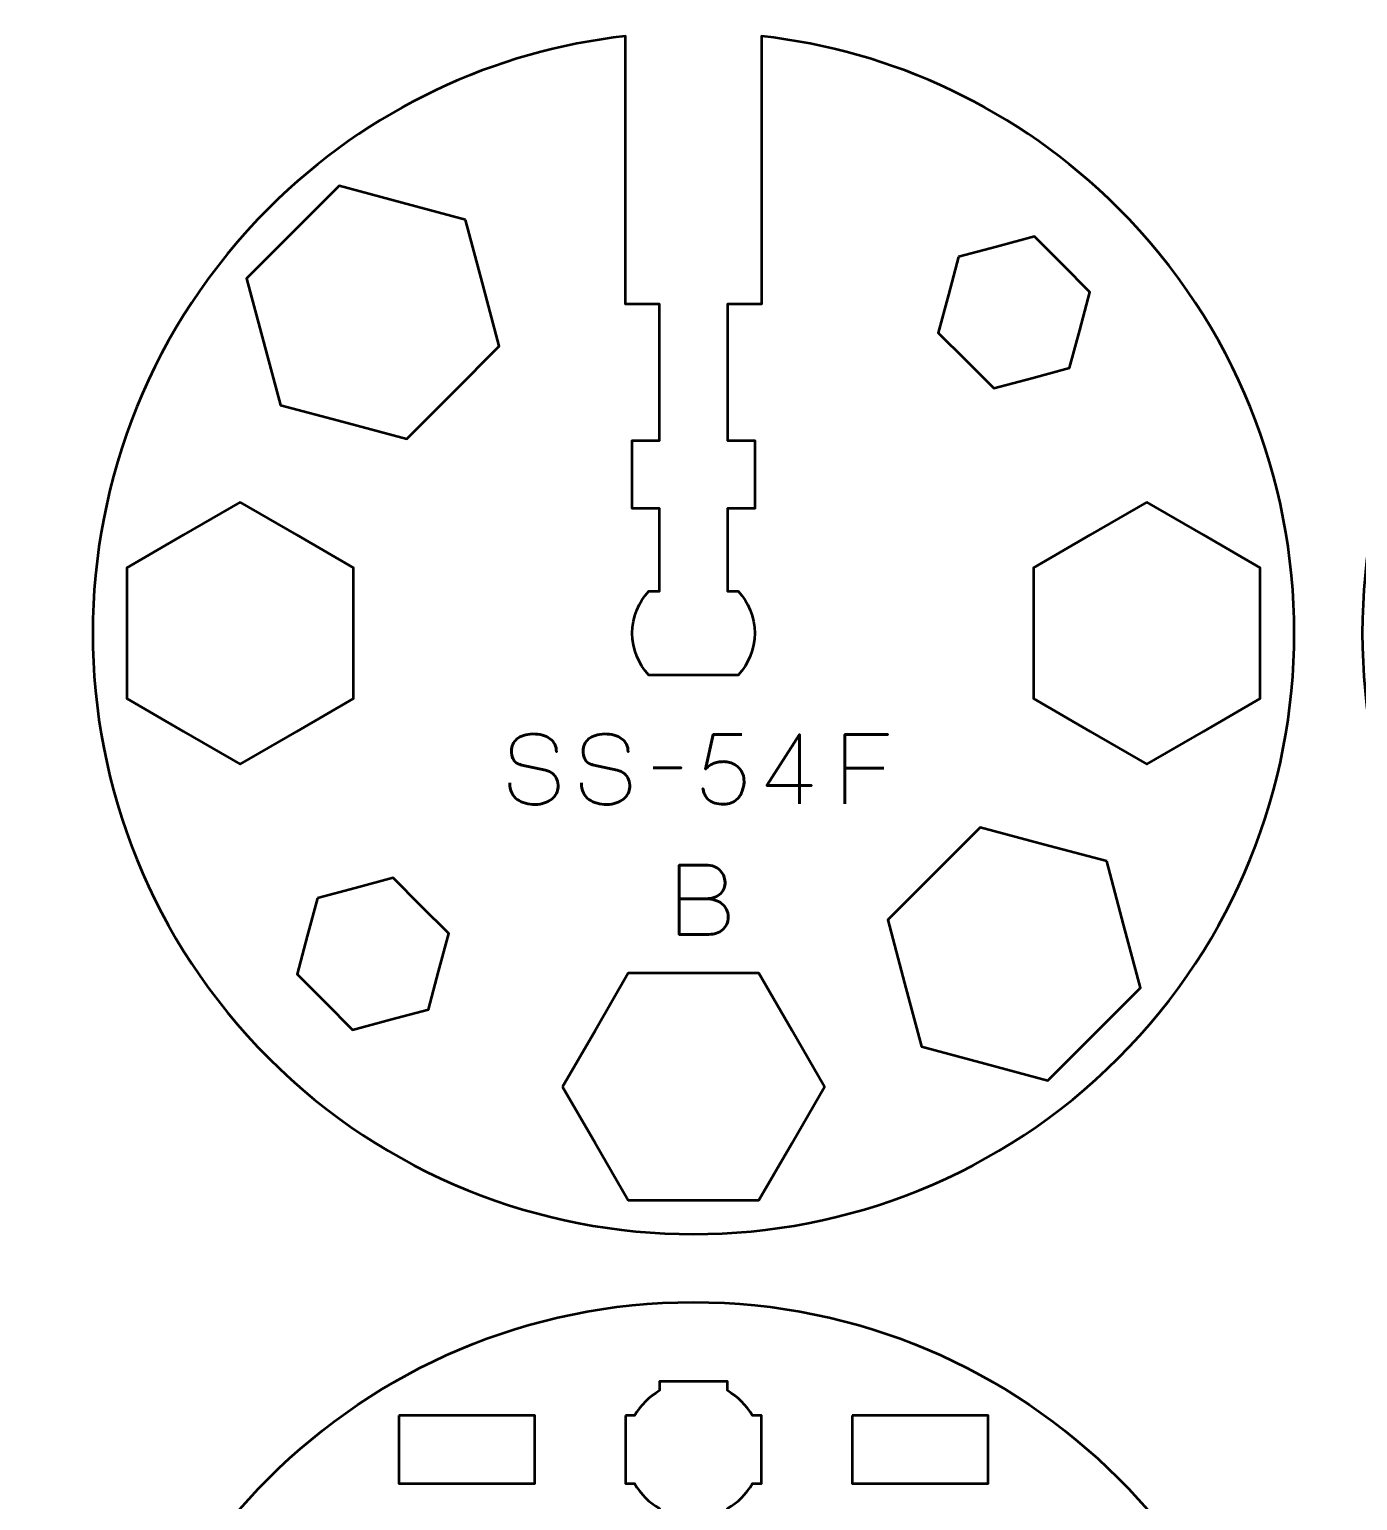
# Model space of a CAD drawing. Header units: centimetres. Extents: x -21 to 0, y -29.7 to 0.
# Drawn here: x -17.33 to -11.47, y -23.87 to -17.39 of the extents above; entities that cross this region are included whole.
import ezdxf

# ---------------------------------------------------------------- set-up
doc = ezdxf.new("R2010")
doc.units = ezdxf.units.CM
doc.header["$MEASUREMENT"] = 0
doc.layers.add('Layer 1', color=7, linetype='Continuous')

msp = doc.modelspace()

# ---------------------------------------------------------------- linework, layer by layer
at = {"layer": 'Layer 1', "color": 3, "lineweight": 53}
msp.add_ellipse((-14.40005, -25.64994), major_axis=(0, 2.65), ratio=1, dxfattribs=at)
at = {"layer": 'Layer 1', "color": 1, "lineweight": 53}
msp.add_open_spline([(-21.00003, -29.19995), (-21.00003, -29.19995), (-21.00003, -2.29992), (-21.00003, -2.29992), (-21.00003, -2.29992), (-21.00003, -2.21709), (-20.93286, -2.14992), (-20.85003, -2.14992), (-20.85003, -2.14992), (-20.7672, -2.14992), (-20.70003, -2.08275), (-20.70003, -1.99992), (-20.70003, -1.99992), (-20.70003, -1.91709), (-20.7672, -1.84992), (-20.85003, -1.84992), (-20.85003, -1.84992), (-20.93286, -1.84992), (-21.00003, -1.78275), (-21.00003, -1.69992), (-21.00003, -1.69992), (-21.00003, -1.61709), (-20.93286, -1.54992), (-20.85003, -1.54992), (-20.85003, -1.54992), (-20.7672, -1.54992), (-20.70003, -1.48275), (-20.70003, -1.39992), (-20.70003, -1.39992), (-20.70003, -1.31709), (-20.7672, -1.24992), (-20.85003, -1.24992), (-20.85003, -1.24992), (-20.93286, -1.24992), (-21.00003, -1.18275), (-21.00003, -1.09992), (-21.00003, -1.09992), (-21.00003, -1.09992), (-21.00003, -0.49992), (-21.00003, -0.49992), (-21.00003, -0.49992), (-21.00003, -0.22295), (-20.77694, 0.00004), (-20.49994, 0.00004), (-20.49994, 0.00004), (-20.49994, 0.00004), (-0.50008, 0.00004), (-0.50008, 0.00004), (-0.50008, 0.00004), (-0.22294, 0.00004), (0.00002, -0.22295), (0.00002, -0.49992), (0.00002, -0.49992), (0.00002, -0.49992), (0.00002, -29.19995), (0.00002, -29.19995), (0.00002, -29.19995), (0.00002, -29.47695), (-0.22294, -29.70004), (-0.50008, -29.70004), (-0.50008, -29.70004), (-0.50008, -29.70004), (-20.49994, -29.70004), (-20.49994, -29.70004), (-20.49994, -29.70004), (-20.77694, -29.70004), (-21.00003, -29.47695), (-21.00003, -29.19995)], degree=3, knots=[0, 0, 0, 0, 0.0588235, 0.0588235, 0.0588235, 0.0588235, 0.1176471, 0.1176471, 0.1176471, 0.1176471, 0.1764706, 0.1764706, 0.1764706, 0.1764706, 0.2352941, 0.2352941, 0.2352941, 0.2352941, 0.2941176, 0.2941176, 0.2941176, 0.2941176, 0.3529412, 0.3529412, 0.3529412, 0.3529412, 0.4117647, 0.4117647, 0.4117647, 0.4117647, 0.4705882, 0.4705882, 0.4705882, 0.4705882, 0.5294118, 0.5294118, 0.5294118, 0.5294118, 0.5882353, 0.5882353, 0.5882353, 0.5882353, 0.6470588, 0.6470588, 0.6470588, 0.6470588, 0.7058824, 0.7058824, 0.7058824, 0.7058824, 0.7647059, 0.7647059, 0.7647059, 0.7647059, 0.8235294, 0.8235294, 0.8235294, 0.8235294, 0.8823529, 0.8823529, 0.8823529, 0.8823529, 0.9411765, 0.9411765, 0.9411765, 0.9411765, 1, 1, 1, 1], dxfattribs=at)
at = {"layer": 'Layer 1', "color": 3, "lineweight": 53}
for points in [[(-16.27379, -18.17608), (-15.83286, -17.73515), (-15.27506, -17.48229), (-14.69999, -17.41718), (-14.69999, -17.41718), (-14.69999, -17.41718), (-14.69999, -18.59992), (-14.69999, -18.59992), (-14.69999, -18.59992), (-14.69999, -18.59992), (-14.54998, -18.59992), (-14.54998, -18.59992), (-14.54998, -18.59992), (-14.54998, -18.59992), (-14.54998, -19.19986), (-14.54998, -19.19986), (-14.54998, -19.19986), (-14.54998, -19.19986), (-14.66999, -19.19986), (-14.66999, -19.19986), (-14.66999, -19.19986), (-14.66999, -19.19986), (-14.66999, -19.49986), (-14.66999, -19.49986), (-14.66999, -19.49986), (-14.66999, -19.49986), (-14.54998, -19.49986), (-14.54998, -19.49986), (-14.54998, -19.49986), (-14.54998, -19.49986), (-14.54998, -19.86485), (-14.54998, -19.86485), (-14.54998, -19.86485), (-14.54998, -19.86485), (-14.59658, -19.86485), (-14.59658, -19.86485), (-14.59658, -19.86485), (-14.64208, -19.91318), (-14.66998, -19.97826), (-14.66998, -20.04986), (-14.66998, -20.04986), (-14.66998, -20.12145), (-14.64208, -20.18653), (-14.5966, -20.23485), (-14.5966, -20.23485), (-14.5966, -20.23485), (-14.20336, -20.23485), (-14.20336, -20.23485), (-14.20336, -20.23485), (-14.15788, -20.18653), (-14.12998, -20.12145), (-14.12998, -20.04986), (-14.12998, -20.04986), (-14.12998, -19.97826), (-14.15788, -19.91318), (-14.20338, -19.86485), (-14.20338, -19.86485), (-14.20338, -19.86485), (-14.24998, -19.86485), (-14.24998, -19.86485), (-14.24998, -19.86485), (-14.24998, -19.86485), (-14.24998, -19.49986), (-14.24998, -19.49986), (-14.24998, -19.49986), (-14.24998, -19.49986), (-14.12999, -19.49986), (-14.12999, -19.49986), (-14.12999, -19.49986), (-14.12999, -19.49986), (-14.12999, -19.19986), (-14.12999, -19.19986), (-14.12999, -19.19986), (-14.12999, -19.19986), (-14.24998, -19.19986), (-14.24998, -19.19986), (-14.24998, -19.19986), (-14.24998, -19.19986), (-14.24998, -18.59992), (-14.24998, -18.59992), (-14.24998, -18.59992), (-14.24998, -18.59992), (-14.09999, -18.59992), (-14.09999, -18.59992), (-14.09999, -18.59992), (-14.09999, -18.59992), (-14.09999, -17.41716), (-14.09999, -17.41716), (-14.09999, -17.41716), (-13.52491, -17.48224), (-12.96709, -17.73515), (-12.52613, -18.17611), (-12.52613, -18.17611), (-11.49143, -19.21081), (-11.49143, -20.88905), (-12.52613, -21.92375), (-12.52613, -21.92375), (-13.56086, -22.95848), (-15.23909, -22.95848), (-16.27379, -21.92378), (-16.27379, -21.92378), (-17.30852, -20.88905), (-17.30852, -19.21081), (-16.27379, -18.17608)], [(-10.67379, -18.17608), (-10.23286, -17.73515), (-9.67506, -17.48229), (-9.09999, -17.41718), (-9.09999, -17.41718), (-9.09999, -17.41718), (-9.09999, -18.59992), (-9.09999, -18.59992), (-9.09999, -18.59992), (-9.09999, -18.59992), (-8.94998, -18.59992), (-8.94998, -18.59992), (-8.94998, -18.59992), (-8.94998, -18.59992), (-8.94998, -19.19986), (-8.94998, -19.19986), (-8.94998, -19.19986), (-8.94998, -19.19986), (-9.06999, -19.19986), (-9.06999, -19.19986), (-9.06999, -19.19986), (-9.06999, -19.19986), (-9.06999, -19.49986), (-9.06999, -19.49986), (-9.06999, -19.49986), (-9.06999, -19.49986), (-8.94998, -19.49986), (-8.94998, -19.49986), (-8.94998, -19.49986), (-8.94998, -19.49986), (-8.94998, -19.86485), (-8.94998, -19.86485), (-8.94998, -19.86485), (-8.94998, -19.86485), (-8.99658, -19.86485), (-8.99658, -19.86485), (-8.99658, -19.86485), (-9.04208, -19.91318), (-9.06998, -19.97826), (-9.06998, -20.04986), (-9.06998, -20.04986), (-9.06998, -20.12145), (-9.04208, -20.18653), (-8.9966, -20.23485), (-8.9966, -20.23485), (-8.9966, -20.23485), (-8.60336, -20.23485), (-8.60336, -20.23485), (-8.60336, -20.23485), (-8.55788, -20.18653), (-8.52998, -20.12145), (-8.52998, -20.04986), (-8.52998, -20.04986), (-8.52998, -19.97826), (-8.55788, -19.91318), (-8.60338, -19.86485), (-8.60338, -19.86485), (-8.60338, -19.86485), (-8.64998, -19.86485), (-8.64998, -19.86485), (-8.64998, -19.86485), (-8.64998, -19.86485), (-8.64998, -19.49986), (-8.64998, -19.49986), (-8.64998, -19.49986), (-8.64998, -19.49986), (-8.52999, -19.49986), (-8.52999, -19.49986), (-8.52999, -19.49986), (-8.52999, -19.49986), (-8.52999, -19.19986), (-8.52999, -19.19986), (-8.52999, -19.19986), (-8.52999, -19.19986), (-8.64998, -19.19986), (-8.64998, -19.19986), (-8.64998, -19.19986), (-8.64998, -19.19986), (-8.64998, -18.59992), (-8.64998, -18.59992), (-8.64998, -18.59992), (-8.64998, -18.59992), (-8.49999, -18.59992), (-8.49999, -18.59992), (-8.49999, -18.59992), (-8.49999, -18.59992), (-8.49999, -17.41716), (-8.49999, -17.41716), (-8.49999, -17.41716), (-7.92491, -17.48224), (-7.36709, -17.73515), (-6.92613, -18.17611), (-6.92613, -18.17611), (-5.89143, -19.21081), (-5.89143, -20.88905), (-6.92613, -21.92375), (-6.92613, -21.92375), (-7.96086, -22.95848), (-9.63909, -22.95848), (-10.67379, -21.92378), (-10.67379, -21.92378), (-11.70852, -20.88905), (-11.70852, -19.21081), (-10.67379, -18.17608)]]:
    msp.add_open_spline(points, degree=3, knots=[0, 0, 0, 0, 0.0384615, 0.0384615, 0.0384615, 0.0384615, 0.0769231, 0.0769231, 0.0769231, 0.0769231, 0.1153846, 0.1153846, 0.1153846, 0.1153846, 0.1538462, 0.1538462, 0.1538462, 0.1538462, 0.1923077, 0.1923077, 0.1923077, 0.1923077, 0.2307692, 0.2307692, 0.2307692, 0.2307692, 0.2692308, 0.2692308, 0.2692308, 0.2692308, 0.3076923, 0.3076923, 0.3076923, 0.3076923, 0.3461538, 0.3461538, 0.3461538, 0.3461538, 0.3846154, 0.3846154, 0.3846154, 0.3846154, 0.4230769, 0.4230769, 0.4230769, 0.4230769, 0.4615385, 0.4615385, 0.4615385, 0.4615385, 0.5, 0.5, 0.5, 0.5, 0.5384615, 0.5384615, 0.5384615, 0.5384615, 0.5769231, 0.5769231, 0.5769231, 0.5769231, 0.6153846, 0.6153846, 0.6153846, 0.6153846, 0.6538462, 0.6538462, 0.6538462, 0.6538462, 0.6923077, 0.6923077, 0.6923077, 0.6923077, 0.7307692, 0.7307692, 0.7307692, 0.7307692, 0.7692308, 0.7692308, 0.7692308, 0.7692308, 0.8076923, 0.8076923, 0.8076923, 0.8076923, 0.8461538, 0.8461538, 0.8461538, 0.8461538, 0.8846154, 0.8846154, 0.8846154, 0.8846154, 0.9230769, 0.9230769, 0.9230769, 0.9230769, 0.9615385, 0.9615385, 0.9615385, 0.9615385, 1, 1, 1, 1], dxfattribs=at)
at = {"layer": 'Layer 1', "lineweight": 53}
for points, knots in [([(-15.40595, -18.22746), (-15.40595, -18.22746), (-15.33124, -18.5063), (-15.33124, -18.5063), (-15.33124, -18.5063), (-15.33124, -18.5063), (-15.25652, -18.78514), (-15.25652, -18.78514), (-15.25652, -18.78514), (-15.25652, -18.78514), (-15.46065, -18.98926), (-15.46065, -18.98926), (-15.46065, -18.98926), (-15.46065, -18.98926), (-15.66477, -19.19339), (-15.66477, -19.19339), (-15.66477, -19.19339), (-15.66477, -19.19339), (-15.94361, -19.11867), (-15.94361, -19.11867), (-15.94361, -19.11867), (-15.94361, -19.11867), (-16.22245, -19.04396), (-16.22245, -19.04396), (-16.22245, -19.04396), (-16.22245, -19.04396), (-16.29716, -18.76512), (-16.29716, -18.76512), (-16.29716, -18.76512), (-16.29716, -18.76512), (-16.37188, -18.48628), (-16.37188, -18.48628), (-16.37188, -18.48628), (-16.37188, -18.48628), (-16.16775, -18.28216), (-16.16775, -18.28216), (-16.16775, -18.28216), (-16.16775, -18.28216), (-15.96363, -18.07803), (-15.96363, -18.07803), (-15.96363, -18.07803), (-15.96363, -18.07803), (-15.68479, -18.15275), (-15.68479, -18.15275), (-15.68479, -18.15275), (-15.68479, -18.15275), (-15.40595, -18.22746), (-15.40595, -18.22746)], [0, 0, 0, 0, 0.0833333, 0.0833333, 0.0833333, 0.0833333, 0.1666667, 0.1666667, 0.1666667, 0.1666667, 0.25, 0.25, 0.25, 0.25, 0.3333333, 0.3333333, 0.3333333, 0.3333333, 0.4166667, 0.4166667, 0.4166667, 0.4166667, 0.5, 0.5, 0.5, 0.5, 0.5833333, 0.5833333, 0.5833333, 0.5833333, 0.6666667, 0.6666667, 0.6666667, 0.6666667, 0.75, 0.75, 0.75, 0.75, 0.8333333, 0.8333333, 0.8333333, 0.8333333, 0.9166667, 0.9166667, 0.9166667, 0.9166667, 1, 1, 1, 1]), ([(-13.23072, -18.39077), (-13.23072, -18.39077), (-13.06342, -18.34594), (-13.06342, -18.34594), (-13.06342, -18.34594), (-13.06342, -18.34594), (-12.89612, -18.30111), (-12.89612, -18.30111), (-12.89612, -18.30111), (-12.89612, -18.30111), (-12.77364, -18.42358), (-12.77364, -18.42358), (-12.77364, -18.42358), (-12.77364, -18.42358), (-12.65117, -18.54606), (-12.65117, -18.54606), (-12.65117, -18.54606), (-12.65117, -18.54606), (-12.696, -18.71336), (-12.696, -18.71336), (-12.696, -18.71336), (-12.696, -18.71336), (-12.74083, -18.88066), (-12.74083, -18.88066), (-12.74083, -18.88066), (-12.74083, -18.88066), (-12.90813, -18.92549), (-12.90813, -18.92549), (-12.90813, -18.92549), (-12.90813, -18.92549), (-13.07543, -18.97032), (-13.07543, -18.97032), (-13.07543, -18.97032), (-13.07543, -18.97032), (-13.19791, -18.84785), (-13.19791, -18.84785), (-13.19791, -18.84785), (-13.19791, -18.84785), (-13.32038, -18.72537), (-13.32038, -18.72537), (-13.32038, -18.72537), (-13.32038, -18.72537), (-13.27555, -18.55807), (-13.27555, -18.55807), (-13.27555, -18.55807), (-13.27555, -18.55807), (-13.23072, -18.39077), (-13.23072, -18.39077)], [0, 0, 0, 0, 0.0833333, 0.0833333, 0.0833333, 0.0833333, 0.1666667, 0.1666667, 0.1666667, 0.1666667, 0.25, 0.25, 0.25, 0.25, 0.3333333, 0.3333333, 0.3333333, 0.3333333, 0.4166667, 0.4166667, 0.4166667, 0.4166667, 0.5, 0.5, 0.5, 0.5, 0.5833333, 0.5833333, 0.5833333, 0.5833333, 0.6666667, 0.6666667, 0.6666667, 0.6666667, 0.75, 0.75, 0.75, 0.75, 0.8333333, 0.8333333, 0.8333333, 0.8333333, 0.9166667, 0.9166667, 0.9166667, 0.9166667, 1, 1, 1, 1]), ([(-16.39999, -19.47257), (-16.39999, -19.47257), (-16.14999, -19.61691), (-16.14999, -19.61691), (-16.14999, -19.61691), (-16.14999, -19.61691), (-15.89999, -19.76125), (-15.89999, -19.76125), (-15.89999, -19.76125), (-15.89999, -19.76125), (-15.89999, -20.04992), (-15.89999, -20.04992), (-15.89999, -20.04992), (-15.89999, -20.04992), (-15.89999, -20.3386), (-15.89999, -20.3386), (-15.89999, -20.3386), (-15.89999, -20.3386), (-16.14999, -20.48294), (-16.14999, -20.48294), (-16.14999, -20.48294), (-16.14999, -20.48294), (-16.39999, -20.62727), (-16.39999, -20.62727), (-16.39999, -20.62727), (-16.39999, -20.62727), (-16.64998, -20.48294), (-16.64998, -20.48294), (-16.64998, -20.48294), (-16.64998, -20.48294), (-16.89999, -20.3386), (-16.89999, -20.3386), (-16.89999, -20.3386), (-16.89999, -20.3386), (-16.89999, -20.04992), (-16.89999, -20.04992), (-16.89999, -20.04992), (-16.89999, -20.04992), (-16.89999, -19.76125), (-16.89999, -19.76125), (-16.89999, -19.76125), (-16.89999, -19.76125), (-16.64998, -19.61691), (-16.64998, -19.61691), (-16.64998, -19.61691), (-16.64998, -19.61691), (-16.39999, -19.47257), (-16.39999, -19.47257)], [0, 0, 0, 0, 0.0833333, 0.0833333, 0.0833333, 0.0833333, 0.1666667, 0.1666667, 0.1666667, 0.1666667, 0.25, 0.25, 0.25, 0.25, 0.3333333, 0.3333333, 0.3333333, 0.3333333, 0.4166667, 0.4166667, 0.4166667, 0.4166667, 0.5, 0.5, 0.5, 0.5, 0.5833333, 0.5833333, 0.5833333, 0.5833333, 0.6666667, 0.6666667, 0.6666667, 0.6666667, 0.75, 0.75, 0.75, 0.75, 0.8333333, 0.8333333, 0.8333333, 0.8333333, 0.9166667, 0.9166667, 0.9166667, 0.9166667, 1, 1, 1, 1]), ([(-12.39999, -19.47257), (-12.39999, -19.47257), (-12.14999, -19.61691), (-12.14999, -19.61691), (-12.14999, -19.61691), (-12.14999, -19.61691), (-11.89999, -19.76125), (-11.89999, -19.76125), (-11.89999, -19.76125), (-11.89999, -19.76125), (-11.89999, -20.04992), (-11.89999, -20.04992), (-11.89999, -20.04992), (-11.89999, -20.04992), (-11.89999, -20.3386), (-11.89999, -20.3386), (-11.89999, -20.3386), (-11.89999, -20.3386), (-12.14999, -20.48294), (-12.14999, -20.48294), (-12.14999, -20.48294), (-12.14999, -20.48294), (-12.39999, -20.62727), (-12.39999, -20.62727), (-12.39999, -20.62727), (-12.39999, -20.62727), (-12.64998, -20.48294), (-12.64998, -20.48294), (-12.64998, -20.48294), (-12.64998, -20.48294), (-12.89999, -20.3386), (-12.89999, -20.3386), (-12.89999, -20.3386), (-12.89999, -20.3386), (-12.89999, -20.04992), (-12.89999, -20.04992), (-12.89999, -20.04992), (-12.89999, -20.04992), (-12.89999, -19.76125), (-12.89999, -19.76125), (-12.89999, -19.76125), (-12.89999, -19.76125), (-12.64998, -19.61691), (-12.64998, -19.61691), (-12.64998, -19.61691), (-12.64998, -19.61691), (-12.39999, -19.47257), (-12.39999, -19.47257)], [0, 0, 0, 0, 0.0833333, 0.0833333, 0.0833333, 0.0833333, 0.1666667, 0.1666667, 0.1666667, 0.1666667, 0.25, 0.25, 0.25, 0.25, 0.3333333, 0.3333333, 0.3333333, 0.3333333, 0.4166667, 0.4166667, 0.4166667, 0.4166667, 0.5, 0.5, 0.5, 0.5, 0.5833333, 0.5833333, 0.5833333, 0.5833333, 0.6666667, 0.6666667, 0.6666667, 0.6666667, 0.75, 0.75, 0.75, 0.75, 0.8333333, 0.8333333, 0.8333333, 0.8333333, 0.9166667, 0.9166667, 0.9166667, 0.9166667, 1, 1, 1, 1]), ([(-12.57752, -21.05589), (-12.57752, -21.05589), (-12.50281, -21.33473), (-12.50281, -21.33473), (-12.50281, -21.33473), (-12.50281, -21.33473), (-12.42809, -21.61357), (-12.42809, -21.61357), (-12.42809, -21.61357), (-12.42809, -21.61357), (-12.63222, -21.81769), (-12.63222, -21.81769), (-12.63222, -21.81769), (-12.63222, -21.81769), (-12.83634, -22.02182), (-12.83634, -22.02182), (-12.83634, -22.02182), (-12.83634, -22.02182), (-13.11518, -21.9471), (-13.11518, -21.9471), (-13.11518, -21.9471), (-13.11518, -21.9471), (-13.39402, -21.87239), (-13.39402, -21.87239), (-13.39402, -21.87239), (-13.39402, -21.87239), (-13.46873, -21.59355), (-13.46873, -21.59355), (-13.46873, -21.59355), (-13.46873, -21.59355), (-13.54345, -21.31471), (-13.54345, -21.31471), (-13.54345, -21.31471), (-13.54345, -21.31471), (-13.33933, -21.11058), (-13.33933, -21.11058), (-13.33933, -21.11058), (-13.33933, -21.11058), (-13.1352, -20.90646), (-13.1352, -20.90646), (-13.1352, -20.90646), (-13.1352, -20.90646), (-12.85636, -20.98118), (-12.85636, -20.98118), (-12.85636, -20.98118), (-12.85636, -20.98118), (-12.57752, -21.05589), (-12.57752, -21.05589)], [0, 0, 0, 0, 0.0833333, 0.0833333, 0.0833333, 0.0833333, 0.1666667, 0.1666667, 0.1666667, 0.1666667, 0.25, 0.25, 0.25, 0.25, 0.3333333, 0.3333333, 0.3333333, 0.3333333, 0.4166667, 0.4166667, 0.4166667, 0.4166667, 0.5, 0.5, 0.5, 0.5, 0.5833333, 0.5833333, 0.5833333, 0.5833333, 0.6666667, 0.6666667, 0.6666667, 0.6666667, 0.75, 0.75, 0.75, 0.75, 0.8333333, 0.8333333, 0.8333333, 0.8333333, 0.9166667, 0.9166667, 0.9166667, 0.9166667, 1, 1, 1, 1]), ([(-16.05914, -21.21918), (-16.05914, -21.21918), (-15.89184, -21.17435), (-15.89184, -21.17435), (-15.89184, -21.17435), (-15.89184, -21.17435), (-15.72454, -21.12952), (-15.72454, -21.12952), (-15.72454, -21.12952), (-15.72454, -21.12952), (-15.60206, -21.25199), (-15.60206, -21.25199), (-15.60206, -21.25199), (-15.60206, -21.25199), (-15.47959, -21.37447), (-15.47959, -21.37447), (-15.47959, -21.37447), (-15.47959, -21.37447), (-15.52442, -21.54177), (-15.52442, -21.54177), (-15.52442, -21.54177), (-15.52442, -21.54177), (-15.56925, -21.70907), (-15.56925, -21.70907), (-15.56925, -21.70907), (-15.56925, -21.70907), (-15.73655, -21.7539), (-15.73655, -21.7539), (-15.73655, -21.7539), (-15.73655, -21.7539), (-15.90385, -21.79873), (-15.90385, -21.79873), (-15.90385, -21.79873), (-15.90385, -21.79873), (-16.02633, -21.67626), (-16.02633, -21.67626), (-16.02633, -21.67626), (-16.02633, -21.67626), (-16.1488, -21.55378), (-16.1488, -21.55378), (-16.1488, -21.55378), (-16.1488, -21.55378), (-16.10397, -21.38648), (-16.10397, -21.38648), (-16.10397, -21.38648), (-16.10397, -21.38648), (-16.05914, -21.21918), (-16.05914, -21.21918)], [0, 0, 0, 0, 0.0833333, 0.0833333, 0.0833333, 0.0833333, 0.1666667, 0.1666667, 0.1666667, 0.1666667, 0.25, 0.25, 0.25, 0.25, 0.3333333, 0.3333333, 0.3333333, 0.3333333, 0.4166667, 0.4166667, 0.4166667, 0.4166667, 0.5, 0.5, 0.5, 0.5, 0.5833333, 0.5833333, 0.5833333, 0.5833333, 0.6666667, 0.6666667, 0.6666667, 0.6666667, 0.75, 0.75, 0.75, 0.75, 0.8333333, 0.8333333, 0.8333333, 0.8333333, 0.9166667, 0.9166667, 0.9166667, 0.9166667, 1, 1, 1, 1]), ([(-14.97734, -22.04992), (-14.97734, -22.04992), (-14.833, -21.79993), (-14.833, -21.79993), (-14.833, -21.79993), (-14.833, -21.79993), (-14.68866, -21.54992), (-14.68866, -21.54992), (-14.68866, -21.54992), (-14.68866, -21.54992), (-14.39999, -21.54992), (-14.39999, -21.54992), (-14.39999, -21.54992), (-14.39999, -21.54992), (-14.11131, -21.54992), (-14.11131, -21.54992), (-14.11131, -21.54992), (-14.11131, -21.54992), (-13.96697, -21.79993), (-13.96697, -21.79993), (-13.96697, -21.79993), (-13.96697, -21.79993), (-13.82264, -22.04992), (-13.82264, -22.04992), (-13.82264, -22.04992), (-13.82264, -22.04992), (-13.96697, -22.29992), (-13.96697, -22.29992), (-13.96697, -22.29992), (-13.96697, -22.29992), (-14.11131, -22.54992), (-14.11131, -22.54992), (-14.11131, -22.54992), (-14.11131, -22.54992), (-14.39999, -22.54992), (-14.39999, -22.54992), (-14.39999, -22.54992), (-14.39999, -22.54992), (-14.68866, -22.54992), (-14.68866, -22.54992), (-14.68866, -22.54992), (-14.68866, -22.54992), (-14.833, -22.29992), (-14.833, -22.29992), (-14.833, -22.29992), (-14.833, -22.29992), (-14.97734, -22.04992), (-14.97734, -22.04992)], [0, 0, 0, 0, 0.0833333, 0.0833333, 0.0833333, 0.0833333, 0.1666667, 0.1666667, 0.1666667, 0.1666667, 0.25, 0.25, 0.25, 0.25, 0.3333333, 0.3333333, 0.3333333, 0.3333333, 0.4166667, 0.4166667, 0.4166667, 0.4166667, 0.5, 0.5, 0.5, 0.5, 0.5833333, 0.5833333, 0.5833333, 0.5833333, 0.6666667, 0.6666667, 0.6666667, 0.6666667, 0.75, 0.75, 0.75, 0.75, 0.8333333, 0.8333333, 0.8333333, 0.8333333, 0.9166667, 0.9166667, 0.9166667, 0.9166667, 1, 1, 1, 1]), ([(-14.70005, -23.49988), (-14.70005, -23.49988), (-14.65985, -23.49988), (-14.65985, -23.49988), (-14.65985, -23.49988), (-14.63352, -23.45436), (-14.59556, -23.41643), (-14.55005, -23.3901), (-14.55005, -23.3901), (-14.55005, -23.3901), (-14.55005, -23.34988), (-14.55005, -23.34988), (-14.55005, -23.34988), (-14.55005, -23.34988), (-14.25005, -23.34988), (-14.25005, -23.34988), (-14.25005, -23.34988), (-14.25005, -23.34988), (-14.25005, -23.39007), (-14.25005, -23.39007), (-14.25005, -23.39007), (-14.20452, -23.4164), (-14.16653, -23.45435), (-14.14017, -23.49988), (-14.14017, -23.49988), (-14.14017, -23.49988), (-14.10005, -23.49988), (-14.10005, -23.49988), (-14.10005, -23.49988), (-14.10005, -23.49988), (-14.10005, -23.6453), (-14.10005, -23.6453), (-14.10005, -23.6453), (-14.10005, -23.6453), (-14.09999, -23.64995), (-14.09999, -23.64995), (-14.09999, -23.64995), (-14.09999, -23.64995), (-14.10005, -23.65459), (-14.10005, -23.65459), (-14.10005, -23.65459), (-14.10005, -23.65459), (-14.10005, -23.79988), (-14.10005, -23.79988), (-14.10005, -23.79988), (-14.10005, -23.79988), (-14.14012, -23.79988), (-14.14012, -23.79988), (-14.14012, -23.79988), (-14.16647, -23.84545), (-14.20447, -23.88346), (-14.25005, -23.90982), (-14.25005, -23.90982), (-14.25005, -23.90982), (-14.25005, -23.94988), (-14.25005, -23.94988), (-14.25005, -23.94988), (-14.25005, -23.94988), (-14.39333, -23.94988), (-14.39333, -23.94988), (-14.39333, -23.94988), (-14.39333, -23.94988), (-14.4, -23.94996), (-14.4, -23.94996), (-14.4, -23.94996), (-14.4, -23.94996), (-14.40668, -23.94988), (-14.40668, -23.94988), (-14.40668, -23.94988), (-14.40668, -23.94988), (-14.55005, -23.94988), (-14.55005, -23.94988), (-14.55005, -23.94988), (-14.55005, -23.94988), (-14.55005, -23.90978), (-14.55005, -23.90978), (-14.55005, -23.90978), (-14.59559, -23.88342), (-14.63357, -23.84543), (-14.6599, -23.79988), (-14.6599, -23.79988), (-14.6599, -23.79988), (-14.70005, -23.79988), (-14.70005, -23.79988), (-14.70005, -23.79988), (-14.70005, -23.79988), (-14.70005, -23.49988), (-14.70005, -23.49988)], [0, 0, 0, 0, 0.0454545, 0.0454545, 0.0454545, 0.0454545, 0.0909091, 0.0909091, 0.0909091, 0.0909091, 0.1363636, 0.1363636, 0.1363636, 0.1363636, 0.1818182, 0.1818182, 0.1818182, 0.1818182, 0.2272727, 0.2272727, 0.2272727, 0.2272727, 0.2727273, 0.2727273, 0.2727273, 0.2727273, 0.3181818, 0.3181818, 0.3181818, 0.3181818, 0.3636364, 0.3636364, 0.3636364, 0.3636364, 0.4090909, 0.4090909, 0.4090909, 0.4090909, 0.4545455, 0.4545455, 0.4545455, 0.4545455, 0.5, 0.5, 0.5, 0.5, 0.5454545, 0.5454545, 0.5454545, 0.5454545, 0.5909091, 0.5909091, 0.5909091, 0.5909091, 0.6363636, 0.6363636, 0.6363636, 0.6363636, 0.6818182, 0.6818182, 0.6818182, 0.6818182, 0.7272727, 0.7272727, 0.7272727, 0.7272727, 0.7727273, 0.7727273, 0.7727273, 0.7727273, 0.8181818, 0.8181818, 0.8181818, 0.8181818, 0.8636364, 0.8636364, 0.8636364, 0.8636364, 0.9090909, 0.9090909, 0.9090909, 0.9090909, 0.9545455, 0.9545455, 0.9545455, 0.9545455, 1, 1, 1, 1]), ([(-15.70004, -23.49987), (-15.70004, -23.49987), (-15.10003, -23.49987), (-15.10003, -23.49987), (-15.10003, -23.49987), (-15.10003, -23.49987), (-15.10003, -23.79987), (-15.10003, -23.79987), (-15.10003, -23.79987), (-15.10003, -23.79987), (-15.70004, -23.79987), (-15.70004, -23.79987), (-15.70004, -23.79987), (-15.70004, -23.79987), (-15.70004, -23.49987), (-15.70004, -23.49987)], [0, 0, 0, 0, 0.25, 0.25, 0.25, 0.25, 0.5, 0.5, 0.5, 0.5, 0.75, 0.75, 0.75, 0.75, 1, 1, 1, 1]), ([(-13.69997, -23.49987), (-13.69997, -23.49987), (-13.09997, -23.49987), (-13.09997, -23.49987), (-13.09997, -23.49987), (-13.09997, -23.49987), (-13.09997, -23.79987), (-13.09997, -23.79987), (-13.09997, -23.79987), (-13.09997, -23.79987), (-13.69997, -23.79987), (-13.69997, -23.79987), (-13.69997, -23.79987), (-13.69997, -23.79987), (-13.69997, -23.49987), (-13.69997, -23.49987)], [0, 0, 0, 0, 0.25, 0.25, 0.25, 0.25, 0.5, 0.5, 0.5, 0.5, 0.75, 0.75, 0.75, 0.75, 1, 1, 1, 1])]:
    msp.add_open_spline(points, degree=3, knots=knots, dxfattribs=at)
at = {"layer": 'Layer 1', "color": 5, "lineweight": 53}
for points, knots in [([(-15.2107, -20.71048), (-15.21056, -20.72735), (-15.2076, -20.74181), (-15.20167, -20.75388), (-15.20167, -20.75388), (-15.19581, -20.76587), (-15.18763, -20.77568), (-15.17733, -20.7833), (-15.17733, -20.7833), (-15.16696, -20.79085), (-15.15503, -20.79642), (-15.14156, -20.80002), (-15.14156, -20.80002), (-15.12815, -20.80355), (-15.11376, -20.80531), (-15.09852, -20.80531), (-15.09852, -20.80531), (-15.08314, -20.80524), (-15.06931, -20.80298), (-15.05696, -20.79868), (-15.05696, -20.79868), (-15.04468, -20.79437), (-15.03417, -20.78859), (-15.02535, -20.78132), (-15.02535, -20.78132), (-15.0166, -20.77405), (-15.00983, -20.76594), (-15.00503, -20.75691), (-15.00503, -20.75691), (-15.00023, -20.74788), (-14.99769, -20.73864), (-14.99734, -20.72911), (-14.99734, -20.72911), (-14.99692, -20.71662), (-14.99875, -20.70519), (-15.00277, -20.69489), (-15.00277, -20.69489), (-15.0068, -20.68459), (-15.01301, -20.67598), (-15.0214, -20.66893), (-15.0214, -20.66893), (-15.02973, -20.66187), (-15.04024, -20.65693), (-15.0528, -20.65418), (-15.0528, -20.65418), (-15.0528, -20.65418), (-15.15651, -20.63174), (-15.15651, -20.63174), (-15.15651, -20.63174), (-15.16625, -20.6297), (-15.17465, -20.62624), (-15.18156, -20.62144), (-15.18156, -20.62144), (-15.18848, -20.61658), (-15.19384, -20.60987), (-15.19751, -20.60126), (-15.19751, -20.60126), (-15.20118, -20.59273), (-15.20308, -20.58186), (-15.20308, -20.56867), (-15.20308, -20.56867), (-15.20308, -20.55865), (-15.20103, -20.5492), (-15.19687, -20.54031), (-15.19687, -20.54031), (-15.19278, -20.53142), (-15.18671, -20.52358), (-15.17874, -20.51667), (-15.17874, -20.51667), (-15.17077, -20.50983), (-15.16089, -20.50446), (-15.14918, -20.50058), (-15.14918, -20.50058), (-15.13739, -20.49663), (-15.12392, -20.49466), (-15.10868, -20.49459), (-15.10868, -20.49459), (-15.09337, -20.49459), (-15.07933, -20.49635), (-15.06649, -20.49988), (-15.06649, -20.49988), (-15.05372, -20.50341), (-15.04264, -20.50849), (-15.03333, -20.51526), (-15.03333, -20.51526), (-15.02401, -20.52203), (-15.01682, -20.53036), (-15.01188, -20.54009), (-15.01188, -20.54009), (-15.00694, -20.5499), (-15.00461, -20.56112), (-15.00496, -20.57375), (-15.00496, -20.57375), (-15.00461, -20.56112), (-15.00694, -20.5499), (-15.01188, -20.54009), (-15.01188, -20.54009), (-15.01682, -20.53036), (-15.02401, -20.52203), (-15.03333, -20.51526), (-15.03333, -20.51526), (-15.04264, -20.50849), (-15.05372, -20.50341), (-15.06649, -20.49988), (-15.06649, -20.49988), (-15.07933, -20.49635), (-15.09337, -20.49459), (-15.10868, -20.49459), (-15.10868, -20.49459), (-15.12392, -20.49466), (-15.13739, -20.49663), (-15.14918, -20.50058), (-15.14918, -20.50058), (-15.16089, -20.50446), (-15.17077, -20.50983), (-15.17874, -20.51667), (-15.17874, -20.51667), (-15.18671, -20.52358), (-15.19278, -20.53142), (-15.19687, -20.54031), (-15.19687, -20.54031), (-15.20103, -20.5492), (-15.20308, -20.55865), (-15.20308, -20.56867), (-15.20308, -20.56867), (-15.20308, -20.58186), (-15.20125, -20.59273), (-15.19772, -20.60119), (-15.19772, -20.60119), (-15.19412, -20.60973), (-15.18883, -20.61636), (-15.18191, -20.62123), (-15.18191, -20.62123), (-15.175, -20.62603), (-15.16653, -20.62956), (-15.15651, -20.63174), (-15.15651, -20.63174), (-15.15651, -20.63174), (-15.0528, -20.65418), (-15.0528, -20.65418), (-15.0528, -20.65418), (-15.03996, -20.65693), (-15.02937, -20.66187), (-15.02105, -20.66893), (-15.02105, -20.66893), (-15.01265, -20.67598), (-15.00651, -20.68459), (-15.00256, -20.69489), (-15.00256, -20.69489), (-14.99868, -20.70519), (-14.99692, -20.71662), (-14.99734, -20.72911), (-14.99734, -20.72911), (-14.99769, -20.73864), (-15.00023, -20.74788), (-15.00503, -20.75691), (-15.00503, -20.75691), (-15.00983, -20.76594), (-15.0166, -20.77405), (-15.02535, -20.78132), (-15.02535, -20.78132), (-15.03417, -20.78859), (-15.04468, -20.79437), (-15.05696, -20.79868), (-15.05696, -20.79868), (-15.06931, -20.80298), (-15.08314, -20.80524), (-15.09852, -20.80531), (-15.09852, -20.80531), (-15.11376, -20.80531), (-15.12815, -20.80355), (-15.14156, -20.80002), (-15.14156, -20.80002), (-15.15503, -20.79642), (-15.16696, -20.79085), (-15.17733, -20.7833), (-15.17733, -20.7833), (-15.18763, -20.77568), (-15.19581, -20.76587), (-15.20167, -20.75388), (-15.20167, -20.75388), (-15.2076, -20.74181), (-15.21056, -20.72735), (-15.2107, -20.71048)], [0, 0, 0, 0, 0.0217391, 0.0217391, 0.0217391, 0.0217391, 0.0434783, 0.0434783, 0.0434783, 0.0434783, 0.0652174, 0.0652174, 0.0652174, 0.0652174, 0.0869565, 0.0869565, 0.0869565, 0.0869565, 0.1086957, 0.1086957, 0.1086957, 0.1086957, 0.1304348, 0.1304348, 0.1304348, 0.1304348, 0.1521739, 0.1521739, 0.1521739, 0.1521739, 0.173913, 0.173913, 0.173913, 0.173913, 0.1956522, 0.1956522, 0.1956522, 0.1956522, 0.2173913, 0.2173913, 0.2173913, 0.2173913, 0.2391304, 0.2391304, 0.2391304, 0.2391304, 0.2608696, 0.2608696, 0.2608696, 0.2608696, 0.2826087, 0.2826087, 0.2826087, 0.2826087, 0.3043478, 0.3043478, 0.3043478, 0.3043478, 0.326087, 0.326087, 0.326087, 0.326087, 0.3478261, 0.3478261, 0.3478261, 0.3478261, 0.3695652, 0.3695652, 0.3695652, 0.3695652, 0.3913043, 0.3913043, 0.3913043, 0.3913043, 0.4130435, 0.4130435, 0.4130435, 0.4130435, 0.4347826, 0.4347826, 0.4347826, 0.4347826, 0.4565217, 0.4565217, 0.4565217, 0.4565217, 0.4782609, 0.4782609, 0.4782609, 0.4782609, 0.5, 0.5, 0.5, 0.5, 0.5217391, 0.5217391, 0.5217391, 0.5217391, 0.5434783, 0.5434783, 0.5434783, 0.5434783, 0.5652174, 0.5652174, 0.5652174, 0.5652174, 0.5869565, 0.5869565, 0.5869565, 0.5869565, 0.6086957, 0.6086957, 0.6086957, 0.6086957, 0.6304348, 0.6304348, 0.6304348, 0.6304348, 0.6521739, 0.6521739, 0.6521739, 0.6521739, 0.673913, 0.673913, 0.673913, 0.673913, 0.6956522, 0.6956522, 0.6956522, 0.6956522, 0.7173913, 0.7173913, 0.7173913, 0.7173913, 0.7391304, 0.7391304, 0.7391304, 0.7391304, 0.7608696, 0.7608696, 0.7608696, 0.7608696, 0.7826087, 0.7826087, 0.7826087, 0.7826087, 0.8043478, 0.8043478, 0.8043478, 0.8043478, 0.826087, 0.826087, 0.826087, 0.826087, 0.8478261, 0.8478261, 0.8478261, 0.8478261, 0.8695652, 0.8695652, 0.8695652, 0.8695652, 0.8913043, 0.8913043, 0.8913043, 0.8913043, 0.9130435, 0.9130435, 0.9130435, 0.9130435, 0.9347826, 0.9347826, 0.9347826, 0.9347826, 0.9565217, 0.9565217, 0.9565217, 0.9565217, 0.9782609, 0.9782609, 0.9782609, 0.9782609, 1, 1, 1, 1]), ([(-14.89447, -20.71048), (-14.89433, -20.72735), (-14.89137, -20.74181), (-14.88544, -20.75388), (-14.88544, -20.75388), (-14.87958, -20.76587), (-14.8714, -20.77568), (-14.8611, -20.7833), (-14.8611, -20.7833), (-14.85073, -20.79085), (-14.8388, -20.79642), (-14.82533, -20.80002), (-14.82533, -20.80002), (-14.81192, -20.80355), (-14.79753, -20.80531), (-14.78229, -20.80531), (-14.78229, -20.80531), (-14.76691, -20.80524), (-14.75308, -20.80298), (-14.74073, -20.79868), (-14.74073, -20.79868), (-14.72845, -20.79437), (-14.71794, -20.78859), (-14.70912, -20.78132), (-14.70912, -20.78132), (-14.70037, -20.77405), (-14.6936, -20.76594), (-14.6888, -20.75691), (-14.6888, -20.75691), (-14.684, -20.74788), (-14.68146, -20.73864), (-14.68111, -20.72911), (-14.68111, -20.72911), (-14.68069, -20.71662), (-14.68252, -20.70519), (-14.68654, -20.69489), (-14.68654, -20.69489), (-14.69057, -20.68459), (-14.69678, -20.67598), (-14.70517, -20.66893), (-14.70517, -20.66893), (-14.7135, -20.66187), (-14.72401, -20.65693), (-14.73657, -20.65418), (-14.73657, -20.65418), (-14.73657, -20.65418), (-14.84028, -20.63174), (-14.84028, -20.63174), (-14.84028, -20.63174), (-14.85002, -20.6297), (-14.85842, -20.62624), (-14.86533, -20.62144), (-14.86533, -20.62144), (-14.87225, -20.61658), (-14.87761, -20.60987), (-14.88128, -20.60126), (-14.88128, -20.60126), (-14.88495, -20.59273), (-14.88685, -20.58186), (-14.88685, -20.56867), (-14.88685, -20.56867), (-14.88685, -20.55865), (-14.8848, -20.5492), (-14.88064, -20.54031), (-14.88064, -20.54031), (-14.87655, -20.53142), (-14.87048, -20.52358), (-14.86251, -20.51667), (-14.86251, -20.51667), (-14.85454, -20.50983), (-14.84466, -20.50446), (-14.83295, -20.50058), (-14.83295, -20.50058), (-14.82116, -20.49663), (-14.80769, -20.49466), (-14.79245, -20.49459), (-14.79245, -20.49459), (-14.77714, -20.49459), (-14.7631, -20.49635), (-14.75026, -20.49988), (-14.75026, -20.49988), (-14.73749, -20.50341), (-14.72641, -20.50849), (-14.7171, -20.51526), (-14.7171, -20.51526), (-14.70778, -20.52203), (-14.70059, -20.53036), (-14.69565, -20.54009), (-14.69565, -20.54009), (-14.69071, -20.5499), (-14.68838, -20.56112), (-14.68873, -20.57375), (-14.68873, -20.57375), (-14.68838, -20.56112), (-14.69071, -20.5499), (-14.69565, -20.54009), (-14.69565, -20.54009), (-14.70059, -20.53036), (-14.70778, -20.52203), (-14.7171, -20.51526), (-14.7171, -20.51526), (-14.72641, -20.50849), (-14.73749, -20.50341), (-14.75026, -20.49988), (-14.75026, -20.49988), (-14.7631, -20.49635), (-14.77714, -20.49459), (-14.79245, -20.49459), (-14.79245, -20.49459), (-14.80769, -20.49466), (-14.82116, -20.49663), (-14.83295, -20.50058), (-14.83295, -20.50058), (-14.84466, -20.50446), (-14.85454, -20.50983), (-14.86251, -20.51667), (-14.86251, -20.51667), (-14.87048, -20.52358), (-14.87655, -20.53142), (-14.88064, -20.54031), (-14.88064, -20.54031), (-14.8848, -20.5492), (-14.88685, -20.55865), (-14.88685, -20.56867), (-14.88685, -20.56867), (-14.88685, -20.58186), (-14.88502, -20.59273), (-14.88149, -20.60119), (-14.88149, -20.60119), (-14.87789, -20.60973), (-14.8726, -20.61636), (-14.86568, -20.62123), (-14.86568, -20.62123), (-14.85877, -20.62603), (-14.8503, -20.62956), (-14.84028, -20.63174), (-14.84028, -20.63174), (-14.84028, -20.63174), (-14.73657, -20.65418), (-14.73657, -20.65418), (-14.73657, -20.65418), (-14.72373, -20.65693), (-14.71314, -20.66187), (-14.70482, -20.66893), (-14.70482, -20.66893), (-14.69642, -20.67598), (-14.69028, -20.68459), (-14.68633, -20.69489), (-14.68633, -20.69489), (-14.68245, -20.70519), (-14.68069, -20.71662), (-14.68111, -20.72911), (-14.68111, -20.72911), (-14.68146, -20.73864), (-14.684, -20.74788), (-14.6888, -20.75691), (-14.6888, -20.75691), (-14.6936, -20.76594), (-14.70037, -20.77405), (-14.70912, -20.78132), (-14.70912, -20.78132), (-14.71794, -20.78859), (-14.72845, -20.79437), (-14.74073, -20.79868), (-14.74073, -20.79868), (-14.75308, -20.80298), (-14.76691, -20.80524), (-14.78229, -20.80531), (-14.78229, -20.80531), (-14.79753, -20.80531), (-14.81192, -20.80355), (-14.82533, -20.80002), (-14.82533, -20.80002), (-14.8388, -20.79642), (-14.85073, -20.79085), (-14.8611, -20.7833), (-14.8611, -20.7833), (-14.8714, -20.77568), (-14.87958, -20.76587), (-14.88544, -20.75388), (-14.88544, -20.75388), (-14.89137, -20.74181), (-14.89433, -20.72735), (-14.89447, -20.71048)], [0, 0, 0, 0, 0.0217391, 0.0217391, 0.0217391, 0.0217391, 0.0434783, 0.0434783, 0.0434783, 0.0434783, 0.0652174, 0.0652174, 0.0652174, 0.0652174, 0.0869565, 0.0869565, 0.0869565, 0.0869565, 0.1086957, 0.1086957, 0.1086957, 0.1086957, 0.1304348, 0.1304348, 0.1304348, 0.1304348, 0.1521739, 0.1521739, 0.1521739, 0.1521739, 0.173913, 0.173913, 0.173913, 0.173913, 0.1956522, 0.1956522, 0.1956522, 0.1956522, 0.2173913, 0.2173913, 0.2173913, 0.2173913, 0.2391304, 0.2391304, 0.2391304, 0.2391304, 0.2608696, 0.2608696, 0.2608696, 0.2608696, 0.2826087, 0.2826087, 0.2826087, 0.2826087, 0.3043478, 0.3043478, 0.3043478, 0.3043478, 0.326087, 0.326087, 0.326087, 0.326087, 0.3478261, 0.3478261, 0.3478261, 0.3478261, 0.3695652, 0.3695652, 0.3695652, 0.3695652, 0.3913043, 0.3913043, 0.3913043, 0.3913043, 0.4130435, 0.4130435, 0.4130435, 0.4130435, 0.4347826, 0.4347826, 0.4347826, 0.4347826, 0.4565217, 0.4565217, 0.4565217, 0.4565217, 0.4782609, 0.4782609, 0.4782609, 0.4782609, 0.5, 0.5, 0.5, 0.5, 0.5217391, 0.5217391, 0.5217391, 0.5217391, 0.5434783, 0.5434783, 0.5434783, 0.5434783, 0.5652174, 0.5652174, 0.5652174, 0.5652174, 0.5869565, 0.5869565, 0.5869565, 0.5869565, 0.6086957, 0.6086957, 0.6086957, 0.6086957, 0.6304348, 0.6304348, 0.6304348, 0.6304348, 0.6521739, 0.6521739, 0.6521739, 0.6521739, 0.673913, 0.673913, 0.673913, 0.673913, 0.6956522, 0.6956522, 0.6956522, 0.6956522, 0.7173913, 0.7173913, 0.7173913, 0.7173913, 0.7391304, 0.7391304, 0.7391304, 0.7391304, 0.7608696, 0.7608696, 0.7608696, 0.7608696, 0.7826087, 0.7826087, 0.7826087, 0.7826087, 0.8043478, 0.8043478, 0.8043478, 0.8043478, 0.826087, 0.826087, 0.826087, 0.826087, 0.8478261, 0.8478261, 0.8478261, 0.8478261, 0.8695652, 0.8695652, 0.8695652, 0.8695652, 0.8913043, 0.8913043, 0.8913043, 0.8913043, 0.9130435, 0.9130435, 0.9130435, 0.9130435, 0.9347826, 0.9347826, 0.9347826, 0.9347826, 0.9565217, 0.9565217, 0.9565217, 0.9565217, 0.9782609, 0.9782609, 0.9782609, 0.9782609, 1, 1, 1, 1]), ([(-14.18666, -20.49755), (-14.18666, -20.49755), (-14.31366, -20.49755), (-14.31366, -20.49755), (-14.31366, -20.49755), (-14.31366, -20.49755), (-14.34753, -20.6491), (-14.34753, -20.6491), (-14.34753, -20.6491), (-14.3416, -20.64402), (-14.33596, -20.63944), (-14.33052, -20.63541), (-14.33052, -20.63541), (-14.32516, -20.63139), (-14.31952, -20.62801), (-14.31352, -20.62518), (-14.31352, -20.62518), (-14.30759, -20.62236), (-14.30082, -20.62024), (-14.2932, -20.61876), (-14.2932, -20.61876), (-14.28565, -20.61728), (-14.27662, -20.6165), (-14.26625, -20.6165), (-14.26625, -20.6165), (-14.25778, -20.6165), (-14.24931, -20.61763), (-14.24085, -20.61996), (-14.24085, -20.61996), (-14.23238, -20.62222), (-14.22434, -20.62568), (-14.21672, -20.63026), (-14.21672, -20.63026), (-14.20903, -20.63492), (-14.20225, -20.64071), (-14.19633, -20.64769), (-14.19633, -20.64769), (-14.19033, -20.65468), (-14.1856, -20.66286), (-14.18222, -20.67224), (-14.18222, -20.67224), (-14.17876, -20.68163), (-14.177, -20.69228), (-14.17693, -20.70413), (-14.17693, -20.70413), (-14.17685, -20.70851), (-14.17735, -20.71401), (-14.17834, -20.7205), (-14.17834, -20.7205), (-14.17925, -20.72699), (-14.18095, -20.73405), (-14.18335, -20.74153), (-14.18335, -20.74153), (-14.18574, -20.74901), (-14.18913, -20.75642), (-14.19343, -20.76375), (-14.19343, -20.76375), (-14.19774, -20.77109), (-14.20324, -20.77779), (-14.20987, -20.78386), (-14.20987, -20.78386), (-14.21651, -20.78993), (-14.22455, -20.7948), (-14.23393, -20.79847), (-14.23393, -20.79847), (-14.24339, -20.80206), (-14.25447, -20.80397), (-14.26709, -20.80404), (-14.26709, -20.80404), (-14.28219, -20.80397), (-14.29489, -20.80235), (-14.30519, -20.79931), (-14.30519, -20.79931), (-14.3155, -20.79621), (-14.32389, -20.79219), (-14.33038, -20.78711), (-14.33038, -20.78711), (-14.33694, -20.78203), (-14.34202, -20.77645), (-14.34569, -20.77039), (-14.34569, -20.77039), (-14.34936, -20.76432), (-14.35211, -20.75825), (-14.35395, -20.75218), (-14.35395, -20.75218), (-14.35578, -20.74611), (-14.35719, -20.74054), (-14.35811, -20.73546), (-14.35811, -20.73546), (-14.35719, -20.74054), (-14.35578, -20.74611), (-14.35395, -20.75218), (-14.35395, -20.75218), (-14.35211, -20.75825), (-14.34936, -20.76432), (-14.34569, -20.77039), (-14.34569, -20.77039), (-14.34202, -20.77645), (-14.33694, -20.78203), (-14.33038, -20.78711), (-14.33038, -20.78711), (-14.32389, -20.79219), (-14.3155, -20.79621), (-14.30519, -20.79931), (-14.30519, -20.79931), (-14.29489, -20.80235), (-14.28219, -20.80397), (-14.26709, -20.80404), (-14.26709, -20.80404), (-14.25447, -20.80397), (-14.24339, -20.80206), (-14.23393, -20.79847), (-14.23393, -20.79847), (-14.22455, -20.7948), (-14.21651, -20.78993), (-14.20987, -20.78386), (-14.20987, -20.78386), (-14.20324, -20.77779), (-14.19774, -20.77109), (-14.19343, -20.76375), (-14.19343, -20.76375), (-14.18913, -20.75642), (-14.18574, -20.74901), (-14.18335, -20.74153), (-14.18335, -20.74153), (-14.18095, -20.73405), (-14.17925, -20.72699), (-14.17834, -20.7205), (-14.17834, -20.7205), (-14.17735, -20.71401), (-14.17685, -20.70851), (-14.17693, -20.70413), (-14.17693, -20.70413), (-14.177, -20.69228), (-14.17876, -20.68163), (-14.18222, -20.67224), (-14.18222, -20.67224), (-14.1856, -20.66286), (-14.19033, -20.65468), (-14.19633, -20.64769), (-14.19633, -20.64769), (-14.20225, -20.64071), (-14.20903, -20.63492), (-14.21672, -20.63026), (-14.21672, -20.63026), (-14.22434, -20.62568), (-14.23238, -20.62222), (-14.24085, -20.61996), (-14.24085, -20.61996), (-14.24931, -20.61763), (-14.25778, -20.6165), (-14.26625, -20.6165), (-14.26625, -20.6165), (-14.27662, -20.6165), (-14.28565, -20.61728), (-14.2932, -20.61876), (-14.2932, -20.61876), (-14.30082, -20.62024), (-14.30759, -20.62236), (-14.31352, -20.62518), (-14.31352, -20.62518), (-14.31952, -20.62801), (-14.32516, -20.63139), (-14.33052, -20.63541), (-14.33052, -20.63541), (-14.33596, -20.63944), (-14.3416, -20.64402), (-14.34753, -20.6491), (-14.34753, -20.6491), (-14.34753, -20.6491), (-14.31366, -20.49755), (-14.31366, -20.49755), (-14.31366, -20.49755), (-14.31366, -20.49755), (-14.18666, -20.49755), (-14.18666, -20.49755)], [0, 0, 0, 0, 0.0227273, 0.0227273, 0.0227273, 0.0227273, 0.0454545, 0.0454545, 0.0454545, 0.0454545, 0.0681818, 0.0681818, 0.0681818, 0.0681818, 0.0909091, 0.0909091, 0.0909091, 0.0909091, 0.1136364, 0.1136364, 0.1136364, 0.1136364, 0.1363636, 0.1363636, 0.1363636, 0.1363636, 0.1590909, 0.1590909, 0.1590909, 0.1590909, 0.1818182, 0.1818182, 0.1818182, 0.1818182, 0.2045455, 0.2045455, 0.2045455, 0.2045455, 0.2272727, 0.2272727, 0.2272727, 0.2272727, 0.25, 0.25, 0.25, 0.25, 0.2727273, 0.2727273, 0.2727273, 0.2727273, 0.2954545, 0.2954545, 0.2954545, 0.2954545, 0.3181818, 0.3181818, 0.3181818, 0.3181818, 0.3409091, 0.3409091, 0.3409091, 0.3409091, 0.3636364, 0.3636364, 0.3636364, 0.3636364, 0.3863636, 0.3863636, 0.3863636, 0.3863636, 0.4090909, 0.4090909, 0.4090909, 0.4090909, 0.4318182, 0.4318182, 0.4318182, 0.4318182, 0.4545455, 0.4545455, 0.4545455, 0.4545455, 0.4772727, 0.4772727, 0.4772727, 0.4772727, 0.5, 0.5, 0.5, 0.5, 0.5227273, 0.5227273, 0.5227273, 0.5227273, 0.5454545, 0.5454545, 0.5454545, 0.5454545, 0.5681818, 0.5681818, 0.5681818, 0.5681818, 0.5909091, 0.5909091, 0.5909091, 0.5909091, 0.6136364, 0.6136364, 0.6136364, 0.6136364, 0.6363636, 0.6363636, 0.6363636, 0.6363636, 0.6590909, 0.6590909, 0.6590909, 0.6590909, 0.6818182, 0.6818182, 0.6818182, 0.6818182, 0.7045455, 0.7045455, 0.7045455, 0.7045455, 0.7272727, 0.7272727, 0.7272727, 0.7272727, 0.75, 0.75, 0.75, 0.75, 0.7727273, 0.7727273, 0.7727273, 0.7727273, 0.7954545, 0.7954545, 0.7954545, 0.7954545, 0.8181818, 0.8181818, 0.8181818, 0.8181818, 0.8409091, 0.8409091, 0.8409091, 0.8409091, 0.8636364, 0.8636364, 0.8636364, 0.8636364, 0.8863636, 0.8863636, 0.8863636, 0.8863636, 0.9090909, 0.9090909, 0.9090909, 0.9090909, 0.9318182, 0.9318182, 0.9318182, 0.9318182, 0.9545455, 0.9545455, 0.9545455, 0.9545455, 0.9772727, 0.9772727, 0.9772727, 0.9772727, 1, 1, 1, 1]), ([(-13.93309, -20.80277), (-13.93309, -20.80277), (-13.93309, -20.49755), (-13.93309, -20.49755), (-13.93309, -20.49755), (-13.93309, -20.49755), (-14.07702, -20.72149), (-14.07702, -20.72149), (-14.07702, -20.72149), (-14.07702, -20.72149), (-13.8789, -20.72149), (-13.8789, -20.72149), (-13.8789, -20.72149), (-13.8789, -20.72149), (-14.07702, -20.72149), (-14.07702, -20.72149), (-14.07702, -20.72149), (-14.07702, -20.72149), (-13.93309, -20.49755), (-13.93309, -20.49755), (-13.93309, -20.49755), (-13.93309, -20.49755), (-13.93309, -20.80277), (-13.93309, -20.80277)], [0, 0, 0, 0, 0.1666667, 0.1666667, 0.1666667, 0.1666667, 0.3333333, 0.3333333, 0.3333333, 0.3333333, 0.5, 0.5, 0.5, 0.5, 0.6666667, 0.6666667, 0.6666667, 0.6666667, 0.8333333, 0.8333333, 0.8333333, 0.8333333, 1, 1, 1, 1]), ([(-13.73243, -20.80277), (-13.73243, -20.80277), (-13.73243, -20.49755), (-13.73243, -20.49755), (-13.73243, -20.49755), (-13.73243, -20.49755), (-13.5432, -20.49755), (-13.5432, -20.49755), (-13.5432, -20.49755), (-13.5432, -20.49755), (-13.73243, -20.49755), (-13.73243, -20.49755), (-13.73243, -20.49755), (-13.73243, -20.49755), (-13.73243, -20.80277), (-13.73243, -20.80277)], [0, 0, 0, 0, 0.25, 0.25, 0.25, 0.25, 0.5, 0.5, 0.5, 0.5, 0.75, 0.75, 0.75, 0.75, 1, 1, 1, 1]), ([(-14.57824, -20.64317), (-14.57824, -20.64317), (-14.45505, -20.64317), (-14.45505, -20.64317), (-14.45505, -20.64317), (-14.45505, -20.64317), (-14.57824, -20.64317), (-14.57824, -20.64317)], [0, 0, 0, 0, 0.5, 0.5, 0.5, 0.5, 1, 1, 1, 1]), ([(-13.56056, -20.64571), (-13.56056, -20.64571), (-13.73243, -20.64571), (-13.73243, -20.64571), (-13.73243, -20.64571), (-13.73243, -20.64571), (-13.56056, -20.64571), (-13.56056, -20.64571)], [0, 0, 0, 0, 0.5, 0.5, 0.5, 0.5, 1, 1, 1, 1]), ([(-14.46288, -21.22102), (-14.46288, -21.22102), (-14.34562, -21.22102), (-14.34562, -21.22102), (-14.34562, -21.22102), (-14.33038, -21.22095), (-14.3174, -21.21884), (-14.30646, -21.21467), (-14.30646, -21.21467), (-14.29559, -21.21058), (-14.28678, -21.20501), (-14.27993, -21.19802), (-14.27993, -21.19802), (-14.27309, -21.19104), (-14.26815, -21.18314), (-14.26504, -21.17439), (-14.26504, -21.17439), (-14.26201, -21.16571), (-14.2606, -21.15668), (-14.26095, -21.14737), (-14.26095, -21.14737), (-14.26138, -21.13805), (-14.26335, -21.12902), (-14.26688, -21.1202), (-14.26688, -21.1202), (-14.27034, -21.11138), (-14.27556, -21.10341), (-14.2824, -21.09628), (-14.2824, -21.09628), (-14.28924, -21.08916), (-14.29778, -21.08351), (-14.30815, -21.07935), (-14.30815, -21.07935), (-14.31853, -21.07512), (-14.33073, -21.07293), (-14.34477, -21.07286), (-14.34477, -21.07286), (-14.34477, -21.07286), (-14.46288, -21.07286), (-14.46288, -21.07286), (-14.46288, -21.07286), (-14.46288, -21.07286), (-14.46288, -21.37808), (-14.46288, -21.37808), (-14.46288, -21.37808), (-14.46288, -21.37808), (-14.33292, -21.37808), (-14.33292, -21.37808), (-14.33292, -21.37808), (-14.32078, -21.37808), (-14.30949, -21.37632), (-14.29905, -21.37286), (-14.29905, -21.37286), (-14.28861, -21.36933), (-14.27951, -21.36432), (-14.27161, -21.35762), (-14.27161, -21.35762), (-14.26377, -21.35099), (-14.25764, -21.34294), (-14.25326, -21.33342), (-14.25326, -21.33342), (-14.24889, -21.32389), (-14.24663, -21.3131), (-14.24656, -21.30103), (-14.24656, -21.30103), (-14.24684, -21.2889), (-14.24938, -21.27796), (-14.25425, -21.26816), (-14.25425, -21.26816), (-14.25912, -21.25835), (-14.26589, -21.24995), (-14.27464, -21.2429), (-14.27464, -21.2429), (-14.28339, -21.23591), (-14.29383, -21.23048), (-14.30583, -21.22674), (-14.30583, -21.22674), (-14.31782, -21.223), (-14.33108, -21.2211), (-14.34562, -21.22102), (-14.34562, -21.22102), (-14.33108, -21.2211), (-14.31782, -21.223), (-14.30583, -21.22674), (-14.30583, -21.22674), (-14.29383, -21.23048), (-14.28339, -21.23591), (-14.27464, -21.2429), (-14.27464, -21.2429), (-14.26589, -21.24995), (-14.25912, -21.25835), (-14.25425, -21.26816), (-14.25425, -21.26816), (-14.24938, -21.27796), (-14.24684, -21.2889), (-14.24656, -21.30103), (-14.24656, -21.30103), (-14.24663, -21.3131), (-14.24889, -21.32389), (-14.25326, -21.33342), (-14.25326, -21.33342), (-14.25764, -21.34294), (-14.26377, -21.35099), (-14.27161, -21.35762), (-14.27161, -21.35762), (-14.27951, -21.36432), (-14.28861, -21.36933), (-14.29905, -21.37286), (-14.29905, -21.37286), (-14.30949, -21.37632), (-14.32078, -21.37808), (-14.33292, -21.37808), (-14.33292, -21.37808), (-14.33292, -21.37808), (-14.46288, -21.37808), (-14.46288, -21.37808), (-14.46288, -21.37808), (-14.46288, -21.37808), (-14.46288, -21.07286), (-14.46288, -21.07286), (-14.46288, -21.07286), (-14.46288, -21.07286), (-14.34477, -21.07286), (-14.34477, -21.07286), (-14.34477, -21.07286), (-14.33073, -21.07293), (-14.31853, -21.07512), (-14.30815, -21.07935), (-14.30815, -21.07935), (-14.29778, -21.08351), (-14.28924, -21.08916), (-14.2824, -21.09628), (-14.2824, -21.09628), (-14.27556, -21.10341), (-14.27034, -21.11138), (-14.26688, -21.1202), (-14.26688, -21.1202), (-14.26335, -21.12902), (-14.26138, -21.13805), (-14.26095, -21.14737), (-14.26095, -21.14737), (-14.2606, -21.15668), (-14.26201, -21.16571), (-14.26504, -21.17439), (-14.26504, -21.17439), (-14.26815, -21.18314), (-14.27309, -21.19104), (-14.27993, -21.19802), (-14.27993, -21.19802), (-14.28678, -21.20501), (-14.29559, -21.21058), (-14.30646, -21.21467), (-14.30646, -21.21467), (-14.3174, -21.21884), (-14.33038, -21.22095), (-14.34562, -21.22102), (-14.34562, -21.22102), (-14.34562, -21.22102), (-14.46288, -21.22102), (-14.46288, -21.22102)], [0, 0, 0, 0, 0.025, 0.025, 0.025, 0.025, 0.05, 0.05, 0.05, 0.05, 0.075, 0.075, 0.075, 0.075, 0.1, 0.1, 0.1, 0.1, 0.125, 0.125, 0.125, 0.125, 0.15, 0.15, 0.15, 0.15, 0.175, 0.175, 0.175, 0.175, 0.2, 0.2, 0.2, 0.2, 0.225, 0.225, 0.225, 0.225, 0.25, 0.25, 0.25, 0.25, 0.275, 0.275, 0.275, 0.275, 0.3, 0.3, 0.3, 0.3, 0.325, 0.325, 0.325, 0.325, 0.35, 0.35, 0.35, 0.35, 0.375, 0.375, 0.375, 0.375, 0.4, 0.4, 0.4, 0.4, 0.425, 0.425, 0.425, 0.425, 0.45, 0.45, 0.45, 0.45, 0.475, 0.475, 0.475, 0.475, 0.5, 0.5, 0.5, 0.5, 0.525, 0.525, 0.525, 0.525, 0.55, 0.55, 0.55, 0.55, 0.575, 0.575, 0.575, 0.575, 0.6, 0.6, 0.6, 0.6, 0.625, 0.625, 0.625, 0.625, 0.65, 0.65, 0.65, 0.65, 0.675, 0.675, 0.675, 0.675, 0.7, 0.7, 0.7, 0.7, 0.725, 0.725, 0.725, 0.725, 0.75, 0.75, 0.75, 0.75, 0.775, 0.775, 0.775, 0.775, 0.8, 0.8, 0.8, 0.8, 0.825, 0.825, 0.825, 0.825, 0.85, 0.85, 0.85, 0.85, 0.875, 0.875, 0.875, 0.875, 0.9, 0.9, 0.9, 0.9, 0.925, 0.925, 0.925, 0.925, 0.95, 0.95, 0.95, 0.95, 0.975, 0.975, 0.975, 0.975, 1, 1, 1, 1])]:
    msp.add_open_spline(points, degree=3, knots=knots, dxfattribs=at)

doc.saveas('drawing.dxf')
